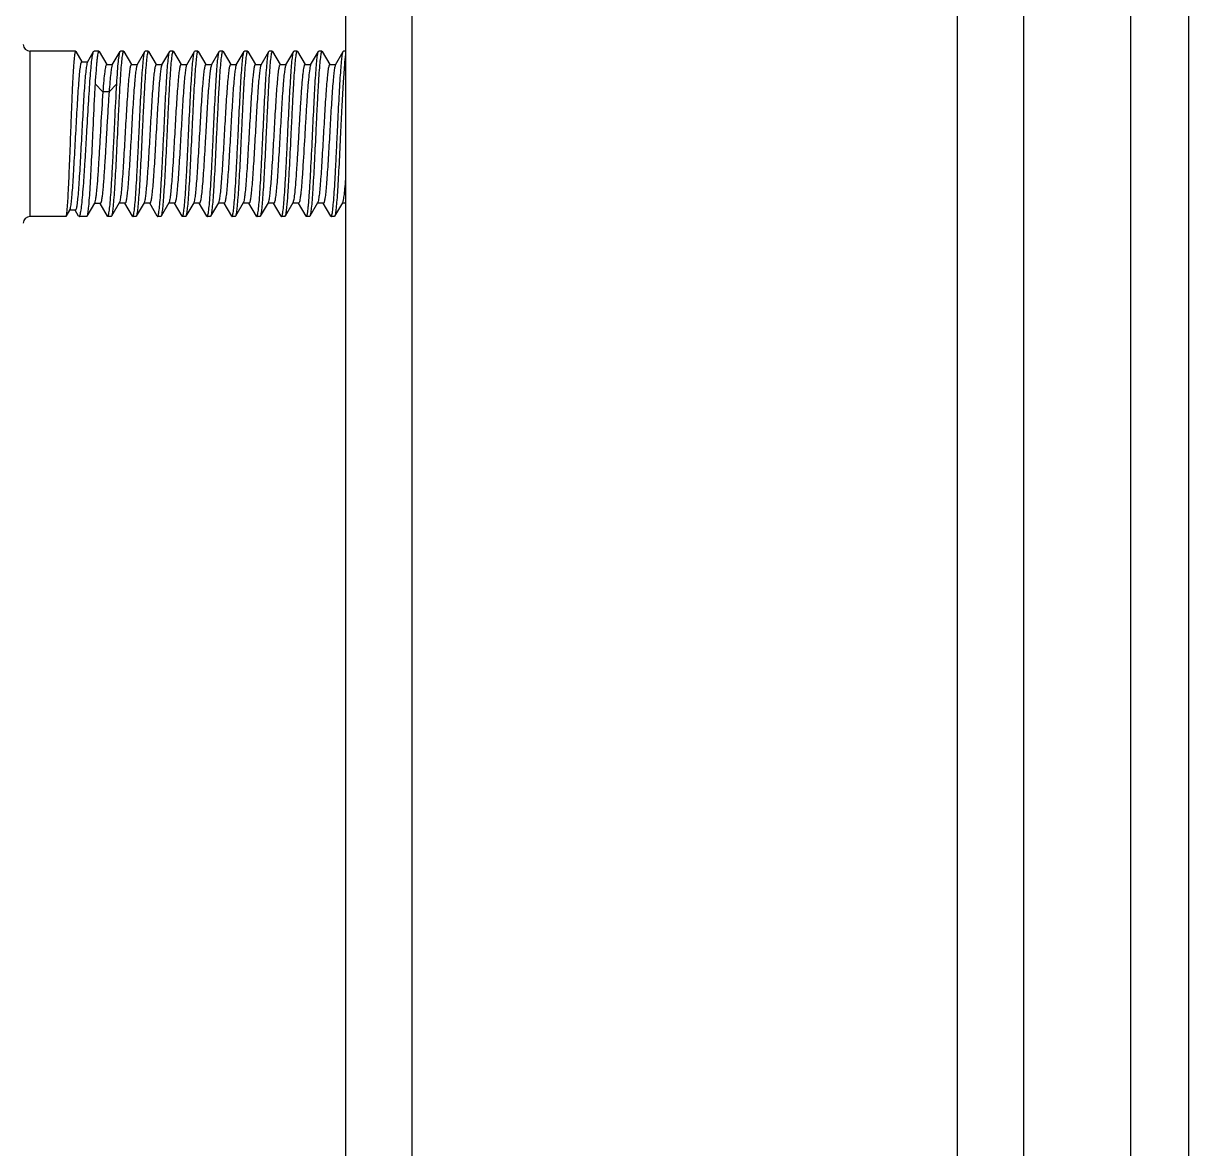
# Model space of a CAD drawing. Extents: x -409572 to -157272, y 600795 to 878326.
# Drawn here: x -396528.4 to -396168.1, y 806580.7 to 806928.6 of the extents above; entities that cross this region are included whole.
import ezdxf

# ---------------------------------------------------------------- set-up
doc = ezdxf.new("R2010")
doc.units = 0
doc.header["$LTSCALE"] = 1000
doc.header["$MEASUREMENT"] = 0
doc.layers.get('0').update_dxf_attribs({"linetype": 'CONTINUOUS'})

msp = doc.modelspace()

# ---------------------------------------------------------------- linework, layer by layer
for p, q in [((-396168.12, 805551.05), (-396168.12, 807218.85)), ((-396186.01, 805728.83), (-396186.01, 807143.29)), ((-396428.78, 807047.76), (-396428.78, 805350.94)), ((-396408.34, 807047.76), (-396408.34, 805350.94)), ((-396239.68, 807047.76), (-396239.68, 805350.94)), ((-396219.23, 807047.76), (-396219.23, 805350.94)), ((-396526.4, 806919.99), (-396526.4, 806868.88)), ((-396512.3, 806919.99), (-396526.4, 806919.99)), ((-396512.22, 806919.92), (-396512.3, 806919.99)), ((-396512.22, 806919.92), (-396510.35, 806916.7)), ((-396508.61, 806916.6), (-396506.71, 806919.87)), ((-396506.71, 806919.87), (-396506.58, 806919.99)), ((-396505.12, 806919.99), (-396506.58, 806919.99)), ((-396505.02, 806919.9), (-396505.12, 806919.99)), ((-396505.02, 806919.9), (-396502.66, 806915.85)), ((-396500.93, 806915.74), (-396498.52, 806919.9)), ((-396497.46, 806919.99), (-396498.42, 806919.99)), ((-396497.36, 806919.9), (-396497.46, 806919.99)), ((-396497.36, 806919.9), (-396495, 806915.85)), ((-396493.26, 806915.74), (-396490.85, 806919.9)), ((-396490.85, 806919.9), (-396490.75, 806919.99)), ((-396489.79, 806919.99), (-396490.75, 806919.99)), ((-396489.69, 806919.9), (-396489.79, 806919.99)), ((-396489.69, 806919.9), (-396487.33, 806915.85)), ((-396485.6, 806915.74), (-396483.19, 806919.9)), ((-396483.19, 806919.9), (-396483.09, 806919.99)), ((-396482.12, 806919.99), (-396483.09, 806919.99)), ((-396482.02, 806919.9), (-396482.12, 806919.99)), ((-396482.02, 806919.9), (-396479.67, 806915.85)), ((-396477.93, 806915.74), (-396475.52, 806919.9)), ((-396475.52, 806919.9), (-396475.42, 806919.99)), ((-396474.46, 806919.99), (-396475.42, 806919.99)), ((-396474.36, 806919.9), (-396474.46, 806919.99)), ((-396474.36, 806919.9), (-396472, 806915.85)), ((-396470.26, 806915.74), (-396467.85, 806919.9)), ((-396466.79, 806919.99), (-396467.75, 806919.99)), ((-396466.69, 806919.9), (-396466.79, 806919.99)), ((-396466.69, 806919.9), (-396464.33, 806915.85)), ((-396462.6, 806915.74), (-396460.19, 806919.9)), ((-396460.19, 806919.9), (-396460.09, 806919.99)), ((-396459.13, 806919.99), (-396460.09, 806919.99)), ((-396459.03, 806919.9), (-396459.13, 806919.99)), ((-396459.03, 806919.9), (-396456.67, 806915.85)), ((-396454.93, 806915.74), (-396452.52, 806919.9)), ((-396452.52, 806919.9), (-396452.42, 806919.99)), ((-396451.46, 806919.99), (-396452.42, 806919.99)), ((-396451.36, 806919.9), (-396451.46, 806919.99)), ((-396451.36, 806919.9), (-396449, 806915.85)), ((-396447.26, 806915.74), (-396444.85, 806919.9)), ((-396444.85, 806919.9), (-396444.75, 806919.99)), ((-396443.79, 806919.99), (-396444.75, 806919.99)), ((-396443.69, 806919.9), (-396443.79, 806919.99)), ((-396443.69, 806919.9), (-396441.33, 806915.85)), ((-396439.6, 806915.74), (-396437.19, 806919.9)), ((-396437.19, 806919.9), (-396437.09, 806919.99)), ((-396436.13, 806919.99), (-396437.09, 806919.99)), ((-396436.03, 806919.9), (-396436.13, 806919.99)), ((-396436.03, 806919.9), (-396433.67, 806915.85)), ((-396431.93, 806915.74), (-396429.52, 806919.9)), ((-396429.52, 806919.9), (-396429.42, 806919.99)), ((-396428.78, 806919.99), (-396429.42, 806919.99)), ((-396510.41, 806916.7), (-396508.55, 806916.7)), ((-396502.72, 806915.85), (-396500.87, 806915.85)), ((-396495.06, 806915.85), (-396493.2, 806915.85)), ((-396493.26, 806915.74), (-396493.31, 806915.65)), ((-396487.39, 806915.85), (-396485.54, 806915.85)), ((-396485.6, 806915.74), (-396485.64, 806915.64)), ((-396479.73, 806915.85), (-396477.87, 806915.85)), ((-396477.93, 806915.74), (-396477.98, 806915.64)), ((-396472.06, 806915.85), (-396470.2, 806915.85)), ((-396464.39, 806915.85), (-396462.54, 806915.85)), ((-396462.6, 806915.74), (-396462.65, 806915.63)), ((-396456.73, 806915.85), (-396454.87, 806915.85)), ((-396454.93, 806915.74), (-396454.99, 806915.62)), ((-396449.06, 806915.85), (-396447.2, 806915.85)), ((-396447.26, 806915.74), (-396447.32, 806915.61)), ((-396441.39, 806915.85), (-396439.54, 806915.85)), ((-396433.73, 806915.85), (-396431.87, 806915.85)), ((-396431.93, 806915.74), (-396431.99, 806915.6)), ((-396503.85, 806907.4), (-396506.25, 806909.9)), ((-396501.93, 806907.4), (-396503.85, 806907.4)), ((-396499.54, 806909.9), (-396501.93, 806907.4)), ((-396476.31, 806895.82), (-396476.38, 806894.43)), ((-396469.67, 806894.43), (-396469.6, 806895.82)), ((-396514.2, 806870.81), (-396515.29, 806868.93)), ((-396514.14, 806870.9), (-396514.2, 806870.81)), ((-396512.34, 806870.81), (-396514.2, 806870.81)), ((-396511.35, 806869.01), (-396512.38, 806870.79)), ((-396506.45, 806872.98), (-396508.79, 806868.95)), ((-396504.65, 806872.87), (-396506.51, 806872.87)), ((-396502.45, 806868.98), (-396504.71, 806872.87)), ((-396498.77, 806873.12), (-396501.19, 806868.96)), ((-396496.97, 806873.02), (-396498.83, 806873.02)), ((-396494.69, 806868.96), (-396497.03, 806873.02)), ((-396491.11, 806873.12), (-396493.52, 806868.96)), ((-396489.31, 806873.02), (-396491.17, 806873.02)), ((-396487.02, 806868.96), (-396489.37, 806873.02)), ((-396483.44, 806873.12), (-396485.86, 806868.96)), ((-396481.64, 806873.02), (-396483.5, 806873.02)), ((-396479.35, 806868.96), (-396481.7, 806873.02)), ((-396475.77, 806873.12), (-396478.19, 806868.96)), ((-396473.98, 806873.02), (-396475.83, 806873.02)), ((-396471.69, 806868.96), (-396474.04, 806873.02)), ((-396468.11, 806873.12), (-396470.52, 806868.96)), ((-396466.31, 806873.02), (-396468.17, 806873.02)), ((-396464.02, 806868.96), (-396466.37, 806873.02)), ((-396460.44, 806873.12), (-396462.86, 806868.96)), ((-396458.64, 806873.02), (-396460.5, 806873.02)), ((-396456.35, 806868.96), (-396458.7, 806873.02)), ((-396452.77, 806873.12), (-396455.19, 806868.96)), ((-396450.98, 806873.02), (-396452.83, 806873.02)), ((-396448.69, 806868.96), (-396451.04, 806873.02)), ((-396445.11, 806873.12), (-396447.53, 806868.96)), ((-396443.31, 806873.02), (-396445.17, 806873.02)), ((-396441.02, 806868.96), (-396443.37, 806873.02)), ((-396437.44, 806873.12), (-396439.86, 806868.96)), ((-396435.64, 806873.02), (-396437.5, 806873.02)), ((-396433.35, 806868.96), (-396435.7, 806873.02)), ((-396429.77, 806873.12), (-396432.19, 806868.96)), ((-396428.78, 806873.02), (-396429.83, 806873.02)), ((-396515.35, 806868.88), (-396526.4, 806868.88)), ((-396515.29, 806868.93), (-396515.35, 806868.88)), ((-396511.35, 806869.01), (-396511.19, 806868.88)), ((-396508.87, 806868.88), (-396511.19, 806868.88)), ((-396508.79, 806868.95), (-396508.87, 806868.88)), ((-396502.45, 806868.98), (-396502.33, 806868.88)), ((-396501.29, 806868.88), (-396502.33, 806868.88)), ((-396501.19, 806868.96), (-396501.29, 806868.88)), ((-396494.69, 806868.96), (-396494.58, 806868.88)), ((-396493.62, 806868.88), (-396494.58, 806868.88)), ((-396493.52, 806868.96), (-396493.62, 806868.88)), ((-396487.02, 806868.96), (-396486.92, 806868.88)), ((-396485.96, 806868.88), (-396486.92, 806868.88)), ((-396485.86, 806868.96), (-396485.96, 806868.88)), ((-396479.35, 806868.96), (-396479.25, 806868.88)), ((-396478.29, 806868.88), (-396479.25, 806868.88)), ((-396478.19, 806868.96), (-396478.29, 806868.88)), ((-396471.69, 806868.96), (-396471.59, 806868.88)), ((-396470.63, 806868.88), (-396471.59, 806868.88)), ((-396470.52, 806868.96), (-396470.63, 806868.88)), ((-396464.02, 806868.96), (-396463.92, 806868.88)), ((-396462.96, 806868.88), (-396463.92, 806868.88)), ((-396462.86, 806868.96), (-396462.96, 806868.88)), ((-396456.35, 806868.96), (-396456.25, 806868.88)), ((-396455.29, 806868.88), (-396456.25, 806868.88)), ((-396455.19, 806868.96), (-396455.29, 806868.88)), ((-396448.69, 806868.96), (-396448.59, 806868.88)), ((-396447.63, 806868.88), (-396448.59, 806868.88)), ((-396447.53, 806868.96), (-396447.63, 806868.88)), ((-396441.02, 806868.96), (-396440.92, 806868.88)), ((-396439.96, 806868.88), (-396440.92, 806868.88)), ((-396439.86, 806868.96), (-396439.96, 806868.88)), ((-396433.35, 806868.96), (-396433.25, 806868.88)), ((-396432.29, 806868.88), (-396433.25, 806868.88)), ((-396432.19, 806868.96), (-396432.29, 806868.88))]:
    msp.add_line(p, q)
for centre, start, end in [((-396526.4, 806922.03), 180, 270), ((-396526.4, 806866.83), 90, 180)]:
    msp.add_arc(centre, 2.04, start, end)
for points, knots in [([(-396512.3, 806919.99), (-396512.35, 806919.99), (-396512.44, 806919.77), (-396512.52, 806919.44), (-396512.62, 806918.8), (-396512.76, 806917.55), (-396512.93, 806915.41), (-396513.12, 806912.27), (-396513.31, 806908.45), (-396513.5, 806904.09), (-396513.68, 806899.35), (-396513.81, 806896.09), (-396513.87, 806894.43)], [0, 0, 0, 0, 0.006203, 0.021073, 0.045141, 0.078305, 0.170688, 0.294821, 0.44599, 0.618417, 0.805472, 1, 1, 1, 1]), ([(-396508.83, 806894.43), (-396508.66, 806897.5), (-396508.4, 806901.98), (-396508.04, 806907.71), (-396507.78, 806911.43), (-396507.52, 806914.57), (-396507.29, 806917.04), (-396507.02, 806918.72), (-396506.86, 806919.61), (-396506.71, 806919.87)], [0, 0, 0, 0, 0.361155, 0.526427, 0.673911, 0.798642, 0.896457, 0.964179, 1, 1, 1, 1]), ([(-396505.12, 806919.99), (-396505.2, 806919.99), (-396505.32, 806919.69), (-396505.43, 806919.23), (-396505.57, 806918.37), (-396505.7, 806917.23), (-396505.84, 806915.78), (-396506.03, 806913.31), (-396506.16, 806911.31), (-396506.25, 806909.9)], [0, 0, 0, 0, 0.021546, 0.072917, 0.155846, 0.269667, 0.412995, 0.584026, 1, 1, 1, 1]), ([(-396499.54, 806909.9), (-396499.46, 806911.2), (-396499.32, 806913.52), (-396499.07, 806916.51), (-396498.87, 806918.44), (-396498.67, 806919.45), (-396498.58, 806919.79), (-396498.52, 806919.9)], [0, 0, 0, 0, 0.387446, 0.690986, 0.897716, 0.962073, 1, 1, 1, 1]), ([(-396497.46, 806919.99), (-396497.52, 806919.99), (-396497.63, 806919.78), (-396497.72, 806919.43), (-396497.84, 806918.8), (-396498.01, 806917.54), (-396498.21, 806915.41), (-396498.44, 806912.27), (-396498.67, 806908.45), (-396498.9, 806904.09), (-396499.14, 806899.35), (-396499.3, 806896.09), (-396499.37, 806894.43)], [0, 0, 0, 0, 0.006697, 0.021779, 0.045964, 0.079194, 0.171609, 0.295674, 0.446694, 0.618911, 0.805729, 1, 1, 1, 1]), ([(-396498.52, 806919.9), (-396498.5, 806919.92), (-396498.48, 806919.96), (-396498.44, 806919.99), (-396498.42, 806919.99)], [0, 0, 0, 0, 0.600476, 1, 1, 1, 1]), ([(-396492.67, 806894.43), (-396492.52, 806897.53), (-396492.31, 806902.04), (-396492, 806907.81), (-396491.78, 806911.54), (-396491.56, 806914.68), (-396491.36, 806917.14), (-396491.12, 806918.78), (-396491, 806919.65), (-396490.85, 806919.9)], [0, 0, 0, 0, 0.363963, 0.530225, 0.678242, 0.802937, 0.90006, 0.966368, 1, 1, 1, 1]), ([(-396489.79, 806919.99), (-396489.85, 806919.99), (-396489.96, 806919.78), (-396490.05, 806919.43), (-396490.17, 806918.8), (-396490.34, 806917.54), (-396490.54, 806915.41), (-396490.77, 806912.27), (-396491, 806908.45), (-396491.24, 806904.09), (-396491.47, 806899.35), (-396491.63, 806896.09), (-396491.71, 806894.43)], [0, 0, 0, 0, 0.006689, 0.021764, 0.045941, 0.079165, 0.171569, 0.295632, 0.446659, 0.618889, 0.805716, 1, 1, 1, 1]), ([(-396485, 806894.43), (-396484.85, 806897.53), (-396484.64, 806902.04), (-396484.33, 806907.81), (-396484.11, 806911.54), (-396483.89, 806914.68), (-396483.69, 806917.14), (-396483.45, 806918.78), (-396483.33, 806919.65), (-396483.19, 806919.9)], [0, 0, 0, 0, 0.363959, 0.530225, 0.678245, 0.80294, 0.900061, 0.966367, 1, 1, 1, 1]), ([(-396482.12, 806919.99), (-396482.18, 806919.99), (-396482.29, 806919.78), (-396482.38, 806919.43), (-396482.51, 806918.81), (-396482.67, 806917.54), (-396482.88, 806915.41), (-396483.11, 806912.27), (-396483.34, 806908.45), (-396483.57, 806904.09), (-396483.81, 806899.35), (-396483.96, 806896.09), (-396484.04, 806894.43)], [0, 0, 0, 0, 0.00668, 0.021743, 0.045911, 0.079128, 0.171521, 0.29558, 0.446613, 0.618858, 0.805701, 1, 1, 1, 1]), ([(-396477.34, 806894.43), (-396477.19, 806897.53), (-396476.97, 806902.04), (-396476.67, 806907.81), (-396476.45, 806911.54), (-396476.22, 806914.68), (-396476.02, 806917.14), (-396475.79, 806918.78), (-396475.66, 806919.65), (-396475.52, 806919.9)], [0, 0, 0, 0, 0.363957, 0.530226, 0.678247, 0.80294, 0.900059, 0.966367, 1, 1, 1, 1]), ([(-396474.46, 806919.99), (-396474.51, 806919.99), (-396474.62, 806919.8), (-396474.71, 806919.47), (-396474.83, 806918.89), (-396474.99, 806917.71), (-396475.18, 806915.71), (-396475.41, 806912.77), (-396475.63, 806909.17), (-396475.86, 806905.04), (-396476.08, 806900.53), (-396476.23, 806897.42), (-396476.31, 806895.82)], [0, 0, 0, 0, 0.006689, 0.021571, 0.045424, 0.078208, 0.169526, 0.292465, 0.442701, 0.6149, 0.802905, 1, 1, 1, 1]), ([(-396469.6, 806895.82), (-396469.46, 806898.78), (-396469.26, 806903.07), (-396468.96, 806908.54), (-396468.75, 806912.06), (-396468.53, 806915), (-396468.34, 806917.31), (-396468.11, 806918.85), (-396467.99, 806919.67), (-396467.85, 806919.9)], [0, 0, 0, 0, 0.367266, 0.533405, 0.680662, 0.804347, 0.900563, 0.966339, 1, 1, 1, 1]), ([(-396466.79, 806919.99), (-396466.85, 806919.99), (-396466.96, 806919.78), (-396467.05, 806919.43), (-396467.17, 806918.8), (-396467.34, 806917.54), (-396467.54, 806915.41), (-396467.77, 806912.27), (-396468.01, 806908.45), (-396468.24, 806904.09), (-396468.47, 806899.35), (-396468.63, 806896.09), (-396468.71, 806894.43)], [0, 0, 0, 0, 0.006689, 0.021763, 0.04594, 0.079164, 0.171568, 0.295631, 0.446657, 0.618886, 0.805714, 1, 1, 1, 1]), ([(-396467.85, 806919.9), (-396467.84, 806919.92), (-396467.81, 806919.96), (-396467.77, 806919.99), (-396467.75, 806919.99)], [0, 0, 0, 0, 0.600612, 1, 1, 1, 1]), ([(-396462, 806894.43), (-396461.85, 806897.53), (-396461.64, 806902.04), (-396461.33, 806907.81), (-396461.11, 806911.54), (-396460.89, 806914.68), (-396460.69, 806917.14), (-396460.45, 806918.78), (-396460.33, 806919.65), (-396460.19, 806919.9)], [0, 0, 0, 0, 0.363961, 0.530225, 0.678245, 0.802939, 0.90006, 0.966367, 1, 1, 1, 1]), ([(-396459.13, 806919.99), (-396459.18, 806919.99), (-396459.3, 806919.78), (-396459.38, 806919.43), (-396459.51, 806918.81), (-396459.67, 806917.55), (-396459.88, 806915.41), (-396460.11, 806912.27), (-396460.34, 806908.45), (-396460.57, 806904.09), (-396460.81, 806899.35), (-396460.96, 806896.09), (-396461.04, 806894.43)], [0, 0, 0, 0, 0.006676, 0.021733, 0.045899, 0.079113, 0.171508, 0.295569, 0.446596, 0.61884, 0.805693, 1, 1, 1, 1]), ([(-396454.34, 806894.43), (-396454.19, 806897.53), (-396453.97, 806902.04), (-396453.67, 806907.81), (-396453.45, 806911.54), (-396453.22, 806914.68), (-396453.02, 806917.14), (-396452.79, 806918.78), (-396452.66, 806919.65), (-396452.52, 806919.9)], [0, 0, 0, 0, 0.363962, 0.530226, 0.678239, 0.802933, 0.900057, 0.966368, 1, 1, 1, 1]), ([(-396451.46, 806919.99), (-396451.52, 806919.99), (-396451.63, 806919.78), (-396451.72, 806919.43), (-396451.84, 806918.8), (-396452.01, 806917.54), (-396452.21, 806915.41), (-396452.44, 806912.27), (-396452.67, 806908.45), (-396452.91, 806904.09), (-396453.14, 806899.35), (-396453.3, 806896.09), (-396453.38, 806894.43)], [0, 0, 0, 0, 0.006697, 0.021779, 0.045964, 0.079195, 0.171609, 0.295674, 0.446694, 0.618911, 0.805729, 1, 1, 1, 1]), ([(-396446.67, 806894.43), (-396446.52, 806897.53), (-396446.31, 806902.04), (-396446, 806907.81), (-396445.78, 806911.54), (-396445.56, 806914.68), (-396445.36, 806917.14), (-396445.12, 806918.78), (-396445, 806919.65), (-396444.85, 806919.9)], [0, 0, 0, 0, 0.363963, 0.530225, 0.678242, 0.802937, 0.90006, 0.966368, 1, 1, 1, 1]), ([(-396443.79, 806919.99), (-396443.85, 806919.99), (-396443.96, 806919.78), (-396444.05, 806919.43), (-396444.17, 806918.81), (-396444.34, 806917.54), (-396444.55, 806915.41), (-396444.77, 806912.27), (-396445.01, 806908.45), (-396445.24, 806904.09), (-396445.47, 806899.35), (-396445.63, 806896.09), (-396445.71, 806894.43)], [0, 0, 0, 0, 0.006686, 0.021758, 0.045933, 0.079154, 0.171555, 0.295617, 0.446646, 0.618881, 0.805711, 1, 1, 1, 1]), ([(-396439, 806894.43), (-396438.86, 806897.53), (-396438.64, 806902.04), (-396438.33, 806907.81), (-396438.12, 806911.54), (-396437.89, 806914.68), (-396437.69, 806917.14), (-396437.46, 806918.78), (-396437.33, 806919.65), (-396437.19, 806919.9)], [0, 0, 0, 0, 0.363958, 0.530225, 0.678245, 0.80294, 0.90006, 0.966367, 1, 1, 1, 1]), ([(-396436.13, 806919.99), (-396436.18, 806919.99), (-396436.3, 806919.78), (-396436.38, 806919.43), (-396436.51, 806918.81), (-396436.67, 806917.55), (-396436.88, 806915.41), (-396437.11, 806912.27), (-396437.34, 806908.45), (-396437.57, 806904.09), (-396437.81, 806899.35), (-396437.96, 806896.09), (-396438.04, 806894.43)], [0, 0, 0, 0, 0.006677, 0.021736, 0.045902, 0.079117, 0.171507, 0.295565, 0.446598, 0.618848, 0.805696, 1, 1, 1, 1]), ([(-396431.34, 806894.43), (-396431.19, 806897.53), (-396430.97, 806902.04), (-396430.67, 806907.81), (-396430.45, 806911.54), (-396430.22, 806914.68), (-396430.03, 806917.14), (-396429.79, 806918.78), (-396429.66, 806919.65), (-396429.52, 806919.9)], [0, 0, 0, 0, 0.363957, 0.530228, 0.678248, 0.80294, 0.900058, 0.966367, 1, 1, 1, 1]), ([(-396428.78, 806919.11), (-396428.99, 806917.97), (-396429.25, 806914.92), (-396429.63, 806909.43), (-396430, 806902.35), (-396430.25, 806897.17), (-396430.38, 806894.43)], [0, 0, 0, 0, 0.140058, 0.370691, 0.667791, 1, 1, 1, 1]), ([(-396510.41, 806916.7), (-396510.46, 806916.7), (-396510.58, 806916.53), (-396510.67, 806916.22), (-396510.79, 806915.68), (-396510.96, 806914.58), (-396511.16, 806912.73), (-396511.38, 806910.01), (-396511.61, 806906.7), (-396511.84, 806902.91), (-396512.07, 806898.8), (-396512.38, 806893.11), (-396512.68, 806887.5), (-396512.99, 806882.16), (-396513.21, 806878.7), (-396513.44, 806875.78), (-396513.64, 806873.5), (-396513.87, 806871.96), (-396514.01, 806871.14), (-396514.14, 806870.9)], [0, 0, 0, 0, 0.003488, 0.010904, 0.022688, 0.038824, 0.083607, 0.143647, 0.216697, 0.300025, 0.390537, 0.484902, 0.671459, 0.756962, 0.833182, 0.897479, 0.947675, 0.982144, 1, 1, 1, 1]), ([(-396508.61, 806916.6), (-396508.75, 806916.35), (-396508.89, 806915.49), (-396509.13, 806913.88), (-396509.35, 806911.5), (-396509.58, 806908.48), (-396509.81, 806904.92), (-396510.12, 806899.51), (-396510.42, 806893.86), (-396510.73, 806888.18), (-396510.95, 806884.13), (-396511.18, 806880.43), (-396511.4, 806877.22), (-396511.62, 806874.59), (-396511.83, 806872.67), (-396512.03, 806871.48), (-396512.18, 806870.97), (-396512.29, 806870.81), (-396512.34, 806870.81)], [0, 0, 0, 0, 0.018844, 0.055045, 0.107437, 0.174076, 0.252464, 0.339678, 0.527511, 0.621285, 0.710453, 0.791854, 0.862644, 0.920393, 0.963178, 0.989688, 0.996707, 1, 1, 1, 1]), ([(-396502.72, 806915.85), (-396502.79, 806915.85), (-396502.92, 806915.61), (-396503.03, 806915.21), (-396503.17, 806914.49), (-396503.37, 806913.06), (-396503.6, 806910.65), (-396503.76, 806908.58), (-396503.85, 806907.4)], [0, 0, 0, 0, 0.023235, 0.075178, 0.15823, 0.271917, 0.585415, 1, 1, 1, 1]), ([(-396500.93, 806915.74), (-396501.08, 806915.48), (-396501.23, 806914.58), (-396501.48, 806912.88), (-396501.7, 806910.37), (-396501.85, 806908.47), (-396501.93, 806907.4)], [0, 0, 0, 0, 0.108395, 0.316903, 0.618184, 1, 1, 1, 1]), ([(-396495.06, 806915.85), (-396495.11, 806915.85), (-396495.22, 806915.7), (-396495.37, 806915.2), (-396495.58, 806914.07), (-396495.78, 806912.24), (-396496.01, 806909.75), (-396496.23, 806906.72), (-396496.46, 806903.24), (-396496.69, 806899.45), (-396496.99, 806894.15), (-396497.29, 806888.9), (-396497.6, 806883.89), (-396497.82, 806880.61), (-396498.05, 806877.83), (-396498.26, 806875.64), (-396498.49, 806874.15), (-396498.64, 806873.35), (-396498.77, 806873.12)], [0, 0, 0, 0, 0.003515, 0.010772, 0.037949, 0.081609, 0.140308, 0.211978, 0.294061, 0.383612, 0.477415, 0.664253, 0.750571, 0.827952, 0.893624, 0.945254, 0.981055, 1, 1, 1, 1]), ([(-396493.31, 806915.65), (-396493.43, 806915.35), (-396493.58, 806914.49), (-396493.81, 806912.88), (-396494.02, 806910.61), (-396494.34, 806906.55), (-396494.71, 806900.6), (-396495.07, 806894.29), (-396495.37, 806889.07), (-396495.59, 806885.34), (-396495.81, 806881.93), (-396496.04, 806878.96), (-396496.26, 806876.53), (-396496.46, 806874.75), (-396496.67, 806873.64), (-396496.81, 806873.16), (-396496.93, 806873.02), (-396496.97, 806873.02)], [0, 0, 0, 0, 0.022098, 0.060554, 0.114206, 0.18123, 0.34569, 0.53115, 0.623722, 0.711849, 0.792446, 0.862698, 0.92016, 0.962863, 0.989437, 0.99654, 1, 1, 1, 1]), ([(-396487.39, 806915.85), (-396487.44, 806915.85), (-396487.55, 806915.7), (-396487.71, 806915.2), (-396487.91, 806914.07), (-396488.12, 806912.24), (-396488.34, 806909.75), (-396488.57, 806906.72), (-396488.79, 806903.24), (-396489.02, 806899.45), (-396489.33, 806894.15), (-396489.62, 806888.9), (-396489.93, 806883.89), (-396490.16, 806880.61), (-396490.39, 806877.83), (-396490.59, 806875.64), (-396490.83, 806874.15), (-396490.97, 806873.35), (-396491.11, 806873.12)], [0, 0, 0, 0, 0.003515, 0.010772, 0.037949, 0.081609, 0.140308, 0.211978, 0.294061, 0.383612, 0.477415, 0.664253, 0.750571, 0.827952, 0.893624, 0.945254, 0.981055, 1, 1, 1, 1]), ([(-396485.64, 806915.64), (-396485.77, 806915.35), (-396485.92, 806914.48), (-396486.14, 806912.87), (-396486.35, 806910.6), (-396486.67, 806906.53), (-396487.04, 806900.58), (-396487.4, 806894.27), (-396487.7, 806889.05), (-396487.92, 806885.33), (-396488.15, 806881.92), (-396488.37, 806878.96), (-396488.59, 806876.53), (-396488.8, 806874.74), (-396489, 806873.64), (-396489.15, 806873.16), (-396489.26, 806873.02), (-396489.31, 806873.02)], [0, 0, 0, 0, 0.022237, 0.060809, 0.11455, 0.181633, 0.346125, 0.531524, 0.624042, 0.712107, 0.792639, 0.862829, 0.920237, 0.962898, 0.989446, 0.996542, 1, 1, 1, 1]), ([(-396479.73, 806915.85), (-396479.78, 806915.85), (-396479.89, 806915.7), (-396480.04, 806915.2), (-396480.24, 806914.07), (-396480.45, 806912.24), (-396480.68, 806909.75), (-396480.9, 806906.72), (-396481.13, 806903.24), (-396481.36, 806899.45), (-396481.66, 806894.15), (-396481.95, 806888.9), (-396482.27, 806883.89), (-396482.49, 806880.61), (-396482.72, 806877.83), (-396482.93, 806875.64), (-396483.16, 806874.15), (-396483.3, 806873.35), (-396483.44, 806873.12)], [0, 0, 0, 0, 0.003515, 0.010772, 0.037949, 0.081609, 0.140308, 0.211978, 0.294061, 0.383612, 0.477416, 0.664253, 0.750571, 0.827952, 0.893624, 0.945254, 0.981055, 1, 1, 1, 1]), ([(-396477.98, 806915.64), (-396478.1, 806915.34), (-396478.26, 806914.47), (-396478.48, 806912.85), (-396478.69, 806910.58), (-396479.01, 806906.51), (-396479.38, 806900.56), (-396479.73, 806894.25), (-396480.03, 806889.03), (-396480.26, 806885.31), (-396480.48, 806881.91), (-396480.7, 806878.95), (-396480.93, 806876.52), (-396481.13, 806874.74), (-396481.33, 806873.64), (-396481.48, 806873.16), (-396481.59, 806873.02), (-396481.64, 806873.02)], [0, 0, 0, 0, 0.022376, 0.061065, 0.114893, 0.182035, 0.346559, 0.531898, 0.624361, 0.712364, 0.792832, 0.86296, 0.920314, 0.962934, 0.989455, 0.996544, 1, 1, 1, 1]), ([(-396472.06, 806915.85), (-396472.11, 806915.85), (-396472.22, 806915.7), (-396472.37, 806915.21), (-396472.57, 806914.09), (-396472.78, 806912.27), (-396473.01, 806909.8), (-396473.23, 806906.78), (-396473.54, 806901.98), (-396473.76, 806898.21), (-396473.91, 806895.6)], [0, 0, 0, 0, 0.007368, 0.022553, 0.07941, 0.170757, 0.293599, 0.443643, 0.615565, 1, 1, 1, 1]), ([(-396470.26, 806915.74), (-396470.39, 806915.53), (-396470.52, 806914.82), (-396470.74, 806913.5), (-396470.93, 806911.55), (-396471.15, 806909.09), (-396471.36, 806906.15), (-396471.65, 806901.61), (-396471.85, 806898.05), (-396471.99, 806895.6)], [0, 0, 0, 0, 0.036414, 0.10397, 0.201071, 0.324823, 0.471425, 0.636308, 1, 1, 1, 1]), ([(-396464.39, 806915.85), (-396464.44, 806915.85), (-396464.55, 806915.7), (-396464.71, 806915.2), (-396464.91, 806914.07), (-396465.12, 806912.24), (-396465.34, 806909.75), (-396465.57, 806906.72), (-396465.8, 806903.24), (-396466.02, 806899.45), (-396466.33, 806894.15), (-396466.62, 806888.9), (-396466.93, 806883.89), (-396467.16, 806880.61), (-396467.39, 806877.83), (-396467.6, 806875.64), (-396467.83, 806874.15), (-396467.97, 806873.35), (-396468.11, 806873.12)], [0, 0, 0, 0, 0.003516, 0.010772, 0.037949, 0.081609, 0.140308, 0.211978, 0.294061, 0.383612, 0.477416, 0.664254, 0.750571, 0.827952, 0.893624, 0.945254, 0.981055, 1, 1, 1, 1]), ([(-396462.65, 806915.63), (-396462.77, 806915.32), (-396462.93, 806914.45), (-396463.15, 806912.82), (-396463.36, 806910.54), (-396463.68, 806906.47), (-396464.05, 806900.52), (-396464.4, 806894.22), (-396464.7, 806889), (-396464.93, 806885.29), (-396465.15, 806881.89), (-396465.37, 806878.94), (-396465.59, 806876.51), (-396465.8, 806874.74), (-396466, 806873.64), (-396466.15, 806873.16), (-396466.26, 806873.02), (-396466.31, 806873.02)], [0, 0, 0, 0, 0.022654, 0.061574, 0.115578, 0.182837, 0.347426, 0.532643, 0.624999, 0.712877, 0.793216, 0.863221, 0.920468, 0.963004, 0.989473, 0.996549, 1, 1, 1, 1]), ([(-396456.73, 806915.85), (-396456.78, 806915.85), (-396456.89, 806915.7), (-396457.04, 806915.2), (-396457.24, 806914.07), (-396457.45, 806912.24), (-396457.68, 806909.75), (-396457.9, 806906.72), (-396458.13, 806903.24), (-396458.36, 806899.45), (-396458.66, 806894.15), (-396458.96, 806888.9), (-396459.27, 806883.89), (-396459.49, 806880.61), (-396459.72, 806877.83), (-396459.93, 806875.64), (-396460.16, 806874.15), (-396460.3, 806873.35), (-396460.44, 806873.12)], [0, 0, 0, 0, 0.003516, 0.010771, 0.037949, 0.081609, 0.140308, 0.211978, 0.294061, 0.383613, 0.477416, 0.664254, 0.750571, 0.827952, 0.893624, 0.945254, 0.981055, 1, 1, 1, 1]), ([(-396454.99, 806915.62), (-396455.11, 806915.32), (-396455.26, 806914.44), (-396455.48, 806912.8), (-396455.7, 806910.52), (-396456.01, 806906.45), (-396456.38, 806900.5), (-396456.74, 806894.2), (-396457.04, 806888.99), (-396457.26, 806885.28), (-396457.49, 806881.88), (-396457.71, 806878.93), (-396457.93, 806876.51), (-396458.13, 806874.74), (-396458.33, 806873.64), (-396458.48, 806873.16), (-396458.59, 806873.02), (-396458.64, 806873.02)], [0, 0, 0, 0, 0.022792, 0.061828, 0.11592, 0.183237, 0.347858, 0.533014, 0.625317, 0.713133, 0.793408, 0.863351, 0.920544, 0.963039, 0.989482, 0.996551, 1, 1, 1, 1]), ([(-396449.06, 806915.85), (-396449.11, 806915.85), (-396449.22, 806915.7), (-396449.37, 806915.2), (-396449.58, 806914.07), (-396449.79, 806912.24), (-396450.01, 806909.75), (-396450.24, 806906.72), (-396450.46, 806903.24), (-396450.69, 806899.45), (-396450.99, 806894.15), (-396451.29, 806888.9), (-396451.6, 806883.89), (-396451.83, 806880.61), (-396452.05, 806877.83), (-396452.26, 806875.64), (-396452.49, 806874.15), (-396452.64, 806873.35), (-396452.77, 806873.12)], [0, 0, 0, 0, 0.003516, 0.010771, 0.037949, 0.081609, 0.140308, 0.211978, 0.294061, 0.383613, 0.477416, 0.664254, 0.750571, 0.827952, 0.893624, 0.945254, 0.981055, 1, 1, 1, 1]), ([(-396447.32, 806915.61), (-396447.44, 806915.31), (-396447.6, 806914.43), (-396447.82, 806912.79), (-396448.03, 806910.5), (-396448.35, 806906.43), (-396448.72, 806900.48), (-396449.07, 806894.18), (-396449.37, 806888.97), (-396449.6, 806885.26), (-396449.82, 806881.87), (-396450.04, 806878.92), (-396450.26, 806876.51), (-396450.47, 806874.73), (-396450.67, 806873.64), (-396450.82, 806873.16), (-396450.93, 806873.02), (-396450.98, 806873.02)], [0, 0, 0, 0, 0.022931, 0.062083, 0.116262, 0.183637, 0.34829, 0.533386, 0.625634, 0.713389, 0.793599, 0.863481, 0.920621, 0.963074, 0.989491, 0.996553, 1, 1, 1, 1]), ([(-396441.39, 806915.85), (-396441.48, 806915.85), (-396441.62, 806915.52), (-396441.74, 806915.01), (-396441.9, 806914.07), (-396442.05, 806912.83), (-396442.21, 806911.25), (-396442.44, 806908.6), (-396442.7, 806904.73), (-396443.01, 806899.62), (-396443.33, 806894.15), (-396443.64, 806888.7), (-396443.86, 806885.12), (-396443.97, 806883.4)], [0, 0, 0, 0, 0.007549, 0.025288, 0.053782, 0.092698, 0.14142, 0.199125, 0.337396, 0.498012, 0.669894, 0.841157, 1, 1, 1, 1]), ([(-396439.6, 806915.74), (-396439.67, 806915.61), (-396439.78, 806915.21), (-396440.02, 806913.99), (-396440.26, 806911.72), (-396440.55, 806908.22), (-396440.84, 806903.84), (-396441.14, 806898.88), (-396441.53, 806892), (-396441.83, 806886.8), (-396442.05, 806883.4)], [0, 0, 0, 0, 0.014139, 0.038106, 0.114569, 0.22512, 0.362916, 0.519336, 0.684562, 1, 1, 1, 1]), ([(-396433.73, 806915.85), (-396433.78, 806915.85), (-396433.89, 806915.7), (-396434.04, 806915.2), (-396434.24, 806914.07), (-396434.45, 806912.24), (-396434.68, 806909.75), (-396434.9, 806906.72), (-396435.13, 806903.24), (-396435.36, 806899.45), (-396435.66, 806894.15), (-396435.96, 806888.9), (-396436.27, 806883.89), (-396436.49, 806880.61), (-396436.72, 806877.83), (-396436.93, 806875.64), (-396437.16, 806874.15), (-396437.3, 806873.35), (-396437.44, 806873.12)], [0, 0, 0, 0, 0.003516, 0.010771, 0.037949, 0.081609, 0.140308, 0.211978, 0.294061, 0.383613, 0.477416, 0.664254, 0.750571, 0.827952, 0.893624, 0.945254, 0.981055, 1, 1, 1, 1]), ([(-396431.99, 806915.6), (-396432.11, 806915.29), (-396432.27, 806914.41), (-396432.49, 806912.75), (-396432.7, 806910.46), (-396433.02, 806906.38), (-396433.39, 806900.44), (-396433.74, 806894.14), (-396434.04, 806888.94), (-396434.26, 806885.24), (-396434.49, 806881.85), (-396434.71, 806878.91), (-396434.93, 806876.5), (-396435.13, 806874.73), (-396435.33, 806873.64), (-396435.48, 806873.16), (-396435.59, 806873.02), (-396435.64, 806873.02)], [0, 0, 0, 0, 0.023208, 0.06259, 0.116944, 0.184435, 0.349152, 0.534126, 0.626268, 0.713899, 0.79398, 0.86374, 0.920773, 0.963144, 0.989509, 0.996558, 1, 1, 1, 1]), ([(-396506.25, 806909.9), (-396506.32, 806908.74), (-396506.61, 806903.58), (-396506.85, 806898.42), (-396507.03, 806894.43)], [0, 0, 0, 0, 0.22604, 1, 1, 1, 1]), ([(-396503.85, 806907.4), (-396504.1, 806903.91), (-396504.41, 806898.52), (-396504.82, 806891.31), (-396505.13, 806885.96), (-396505.44, 806881.21), (-396505.71, 806877.77), (-396505.94, 806875.57), (-396506.09, 806874.38), (-396506.25, 806873.56), (-396506.36, 806873.12), (-396506.45, 806872.98)], [0, 0, 0, 0, 0.303539, 0.468638, 0.62733, 0.768529, 0.882427, 0.926602, 0.961222, 0.985757, 1, 1, 1, 1]), ([(-396501.93, 806907.4), (-396502.06, 806905.67), (-396502.29, 806902), (-396502.62, 806896.36), (-396502.94, 806890.56), (-396503.27, 806885.05), (-396503.55, 806880.85), (-396503.79, 806877.94), (-396503.95, 806876.21), (-396504.11, 806874.84), (-396504.28, 806873.79), (-396504.41, 806873.24), (-396504.56, 806872.87), (-396504.65, 806872.87)], [0, 0, 0, 0, 0.15003, 0.317321, 0.489066, 0.652114, 0.794019, 0.853588, 0.904016, 0.944371, 0.97394, 0.992316, 1, 1, 1, 1]), ([(-396500.34, 806894.43), (-396500.27, 806895.81), (-396500.02, 806900.97), (-396499.77, 806906.13), (-396499.54, 806909.9)], [0, 0, 0, 0, 0.2673, 1, 1, 1, 1]), ([(-396473.91, 806895.6), (-396474.06, 806892.91), (-396474.28, 806888.99), (-396474.6, 806883.95), (-396474.82, 806880.65), (-396475.05, 806877.86), (-396475.26, 806875.65), (-396475.49, 806874.15), (-396475.64, 806873.36), (-396475.77, 806873.12)], [0, 0, 0, 0, 0.357179, 0.522363, 0.670515, 0.796289, 0.895183, 0.963748, 1, 1, 1, 1]), ([(-396471.99, 806895.6), (-396472.08, 806894.15), (-396472.24, 806891.3), (-396472.48, 806887.15), (-396472.72, 806883.3), (-396472.96, 806879.91), (-396473.2, 806877.11), (-396473.41, 806875.2), (-396473.58, 806874.07), (-396473.71, 806873.51), (-396473.8, 806873.19), (-396473.92, 806873.02), (-396473.98, 806873.02)], [0, 0, 0, 0, 0.191103, 0.376469, 0.548513, 0.700189, 0.825314, 0.918839, 0.952565, 0.977198, 0.992701, 1, 1, 1, 1]), ([(-396513.87, 806894.43), (-396513.99, 806891.29), (-396514.16, 806886.72), (-396514.41, 806880.89), (-396514.58, 806877.13), (-396514.76, 806873.99), (-396514.9, 806871.56), (-396515.1, 806869.98), (-396515.16, 806869.15), (-396515.29, 806868.93)], [0, 0, 0, 0, 0.36864, 0.53657, 0.68548, 0.810114, 0.906077, 0.97003, 1, 1, 1, 1]), ([(-396511.19, 806868.88), (-396511.12, 806868.88), (-396510.98, 806869.07), (-396510.78, 806869.7), (-396510.52, 806871.13), (-396510.25, 806873.45), (-396509.97, 806876.59), (-396509.69, 806880.42), (-396509.4, 806884.78), (-396509.12, 806889.51), (-396508.93, 806892.77), (-396508.83, 806894.43)], [0, 0, 0, 0, 0.007547, 0.022985, 0.080637, 0.173055, 0.296975, 0.447746, 0.61965, 0.806111, 1, 1, 1, 1]), ([(-396507.03, 806894.43), (-396507.18, 806891.32), (-396507.39, 806886.8), (-396507.69, 806881.01), (-396507.9, 806877.27), (-396508.12, 806874.13), (-396508.3, 806871.68), (-396508.53, 806870.06), (-396508.65, 806869.19), (-396508.79, 806868.95)], [0, 0, 0, 0, 0.365079, 0.53175, 0.679987, 0.804667, 0.901508, 0.967249, 1, 1, 1, 1]), ([(-396502.33, 806868.88), (-396502.28, 806868.88), (-396502.15, 806869.08), (-396502.06, 806869.43), (-396501.93, 806870.06), (-396501.76, 806871.32), (-396501.54, 806873.45), (-396501.3, 806876.59), (-396501.06, 806880.41), (-396500.82, 806884.78), (-396500.58, 806889.51), (-396500.42, 806892.77), (-396500.34, 806894.43)], [0, 0, 0, 0, 0.006868, 0.022, 0.046199, 0.079427, 0.17181, 0.295831, 0.44681, 0.618994, 0.805771, 1, 1, 1, 1]), ([(-396499.37, 806894.43), (-396499.52, 806891.33), (-396499.74, 806886.82), (-396500.04, 806881.05), (-396500.26, 806877.32), (-396500.49, 806874.18), (-396500.69, 806871.72), (-396500.92, 806870.08), (-396501.05, 806869.21), (-396501.19, 806868.96)], [0, 0, 0, 0, 0.364025, 0.530311, 0.678341, 0.803035, 0.90014, 0.966414, 1, 1, 1, 1]), ([(-396494.58, 806868.88), (-396494.53, 806868.88), (-396494.41, 806869.08), (-396494.33, 806869.43), (-396494.2, 806870.06), (-396494.04, 806871.32), (-396493.83, 806873.46), (-396493.6, 806876.59), (-396493.37, 806880.42), (-396493.14, 806884.78), (-396492.9, 806889.51), (-396492.75, 806892.77), (-396492.67, 806894.43)], [0, 0, 0, 0, 0.006693, 0.021771, 0.045952, 0.079179, 0.171588, 0.295652, 0.446676, 0.6189, 0.805722, 1, 1, 1, 1]), ([(-396491.71, 806894.43), (-396491.86, 806891.33), (-396492.07, 806886.82), (-396492.38, 806881.05), (-396492.6, 806877.32), (-396492.82, 806874.18), (-396493.02, 806871.72), (-396493.26, 806870.08), (-396493.38, 806869.21), (-396493.52, 806868.96)], [0, 0, 0, 0, 0.364027, 0.530312, 0.678339, 0.803032, 0.900139, 0.966415, 1, 1, 1, 1]), ([(-396486.92, 806868.88), (-396486.86, 806868.88), (-396486.75, 806869.08), (-396486.66, 806869.43), (-396486.54, 806870.06), (-396486.37, 806871.32), (-396486.17, 806873.46), (-396485.94, 806876.59), (-396485.7, 806880.42), (-396485.47, 806884.78), (-396485.24, 806889.51), (-396485.08, 806892.77), (-396485, 806894.43)], [0, 0, 0, 0, 0.006696, 0.021778, 0.045963, 0.079194, 0.171608, 0.295673, 0.446692, 0.618909, 0.805729, 1, 1, 1, 1]), ([(-396484.04, 806894.43), (-396484.19, 806891.33), (-396484.4, 806886.82), (-396484.71, 806881.05), (-396484.93, 806877.32), (-396485.15, 806874.18), (-396485.35, 806871.72), (-396485.59, 806870.08), (-396485.71, 806869.21), (-396485.86, 806868.96)], [0, 0, 0, 0, 0.364034, 0.530325, 0.678352, 0.803041, 0.900142, 0.966414, 1, 1, 1, 1]), ([(-396479.25, 806868.88), (-396479.19, 806868.88), (-396479.08, 806869.08), (-396478.99, 806869.43), (-396478.87, 806870.06), (-396478.7, 806871.32), (-396478.5, 806873.46), (-396478.27, 806876.59), (-396478.04, 806880.42), (-396477.8, 806884.78), (-396477.57, 806889.51), (-396477.41, 806892.77), (-396477.34, 806894.43)], [0, 0, 0, 0, 0.006683, 0.021751, 0.045922, 0.07914, 0.171535, 0.295594, 0.446618, 0.618857, 0.805703, 1, 1, 1, 1]), ([(-396476.38, 806894.43), (-396476.52, 806891.33), (-396476.74, 806886.82), (-396477.04, 806881.05), (-396477.26, 806877.32), (-396477.49, 806874.18), (-396477.69, 806871.72), (-396477.92, 806870.08), (-396478.05, 806869.21), (-396478.19, 806868.96)], [0, 0, 0, 0, 0.364016, 0.530299, 0.678328, 0.803022, 0.900132, 0.966412, 1, 1, 1, 1]), ([(-396471.59, 806868.88), (-396471.53, 806868.88), (-396471.42, 806869.08), (-396471.33, 806869.43), (-396471.21, 806870.06), (-396471.04, 806871.32), (-396470.83, 806873.45), (-396470.6, 806876.59), (-396470.37, 806880.41), (-396470.14, 806884.78), (-396469.9, 806889.51), (-396469.75, 806892.77), (-396469.67, 806894.43)], [0, 0, 0, 0, 0.006671, 0.021725, 0.045886, 0.079098, 0.171491, 0.295553, 0.446588, 0.618835, 0.805687, 1, 1, 1, 1]), ([(-396468.71, 806894.43), (-396468.86, 806891.33), (-396469.07, 806886.82), (-396469.38, 806881.05), (-396469.6, 806877.32), (-396469.82, 806874.18), (-396470.02, 806871.72), (-396470.26, 806870.08), (-396470.38, 806869.21), (-396470.52, 806868.96)], [0, 0, 0, 0, 0.364022, 0.530315, 0.678347, 0.803036, 0.900137, 0.966413, 1, 1, 1, 1]), ([(-396463.92, 806868.88), (-396463.86, 806868.88), (-396463.75, 806869.08), (-396463.66, 806869.43), (-396463.54, 806870.06), (-396463.37, 806871.32), (-396463.17, 806873.45), (-396462.94, 806876.59), (-396462.71, 806880.41), (-396462.47, 806884.78), (-396462.24, 806889.51), (-396462.08, 806892.77), (-396462, 806894.43)], [0, 0, 0, 0, 0.006673, 0.021728, 0.04589, 0.079102, 0.171488, 0.295544, 0.446579, 0.618833, 0.80569, 1, 1, 1, 1]), ([(-396461.04, 806894.43), (-396461.19, 806891.33), (-396461.4, 806886.82), (-396461.71, 806881.05), (-396461.93, 806877.32), (-396462.15, 806874.18), (-396462.35, 806871.72), (-396462.59, 806870.08), (-396462.71, 806869.21), (-396462.86, 806868.96)], [0, 0, 0, 0, 0.364021, 0.530312, 0.678344, 0.803036, 0.900139, 0.966413, 1, 1, 1, 1]), ([(-396456.25, 806868.88), (-396456.2, 806868.88), (-396456.08, 806869.08), (-396455.99, 806869.43), (-396455.87, 806870.06), (-396455.7, 806871.32), (-396455.5, 806873.46), (-396455.27, 806876.59), (-396455.04, 806880.42), (-396454.81, 806884.78), (-396454.57, 806889.51), (-396454.42, 806892.77), (-396454.34, 806894.43)], [0, 0, 0, 0, 0.006683, 0.021749, 0.045921, 0.079139, 0.171536, 0.295597, 0.446627, 0.618868, 0.805705, 1, 1, 1, 1]), ([(-396453.38, 806894.43), (-396453.52, 806891.33), (-396453.74, 806886.82), (-396454.04, 806881.05), (-396454.26, 806877.32), (-396454.49, 806874.18), (-396454.69, 806871.72), (-396454.92, 806870.08), (-396455.05, 806869.21), (-396455.19, 806868.96)], [0, 0, 0, 0, 0.364024, 0.530311, 0.678341, 0.803035, 0.90014, 0.966414, 1, 1, 1, 1]), ([(-396448.59, 806868.88), (-396448.53, 806868.88), (-396448.42, 806869.08), (-396448.33, 806869.43), (-396448.21, 806870.06), (-396448.04, 806871.32), (-396447.83, 806873.46), (-396447.61, 806876.59), (-396447.37, 806880.42), (-396447.14, 806884.78), (-396446.9, 806889.51), (-396446.75, 806892.77), (-396446.67, 806894.43)], [0, 0, 0, 0, 0.006692, 0.02177, 0.045951, 0.079177, 0.171585, 0.295649, 0.446674, 0.618898, 0.805721, 1, 1, 1, 1]), ([(-396445.71, 806894.43), (-396445.76, 806893.28), (-396445.97, 806888.89), (-396446.19, 806884.5), (-396446.37, 806881.26)], [0, 0, 0, 0, 0.261816, 1, 1, 1, 1]), ([(-396438.04, 806894.43), (-396438.19, 806891.33), (-396438.41, 806886.82), (-396438.71, 806881.05), (-396438.93, 806877.32), (-396439.16, 806874.18), (-396439.35, 806871.72), (-396439.59, 806870.08), (-396439.72, 806869.21), (-396439.86, 806868.96)], [0, 0, 0, 0, 0.364034, 0.530327, 0.678354, 0.803043, 0.900143, 0.966415, 1, 1, 1, 1]), ([(-396439.66, 806881.26), (-396439.61, 806882.29), (-396439.37, 806886.68), (-396439.16, 806891.07), (-396439, 806894.43)], [0, 0, 0, 0, 0.233581, 1, 1, 1, 1]), ([(-396433.25, 806868.88), (-396433.2, 806868.88), (-396433.08, 806869.08), (-396432.99, 806869.43), (-396432.87, 806870.06), (-396432.71, 806871.32), (-396432.5, 806873.46), (-396432.27, 806876.59), (-396432.04, 806880.42), (-396431.81, 806884.78), (-396431.57, 806889.51), (-396431.42, 806892.77), (-396431.34, 806894.43)], [0, 0, 0, 0, 0.006682, 0.021748, 0.045918, 0.079135, 0.171528, 0.295585, 0.446611, 0.618853, 0.805701, 1, 1, 1, 1]), ([(-396430.38, 806894.43), (-396430.52, 806891.33), (-396430.74, 806886.82), (-396431.05, 806881.05), (-396431.26, 806877.32), (-396431.49, 806874.18), (-396431.69, 806871.72), (-396431.92, 806870.08), (-396432.05, 806869.21), (-396432.19, 806868.96)], [0, 0, 0, 0, 0.364017, 0.530302, 0.678331, 0.803024, 0.900132, 0.966412, 1, 1, 1, 1]), ([(-396446.37, 806881.26), (-396446.46, 806879.67), (-396446.63, 806876.82), (-396446.87, 806873.5), (-396447.08, 806871.39), (-396447.21, 806870.27), (-396447.35, 806869.5), (-396447.45, 806869.09), (-396447.53, 806868.96)], [0, 0, 0, 0, 0.386254, 0.691736, 0.808776, 0.899775, 0.963628, 1, 1, 1, 1]), ([(-396443.97, 806883.4), (-396444.06, 806882.08), (-396444.22, 806879.72), (-396444.49, 806876.65), (-396444.72, 806874.66), (-396444.93, 806873.6), (-396445.04, 806873.24), (-396445.11, 806873.12)], [0, 0, 0, 0, 0.381097, 0.684377, 0.893928, 0.960143, 1, 1, 1, 1]), ([(-396442.05, 806883.4), (-396442.15, 806881.96), (-396442.29, 806879.92), (-396442.51, 806877.39), (-396442.67, 806875.89), (-396442.81, 806874.71), (-396442.97, 806873.81), (-396443.09, 806873.32), (-396443.23, 806873.02), (-396443.31, 806873.02)], [0, 0, 0, 0, 0.410879, 0.581806, 0.725913, 0.840918, 0.925076, 0.977487, 1, 1, 1, 1]), ([(-396440.92, 806868.88), (-396440.83, 806868.88), (-396440.7, 806869.26), (-396440.58, 806869.82), (-396440.42, 806870.9), (-396440.28, 806872.3), (-396440.12, 806874.1), (-396439.9, 806877.12), (-396439.76, 806879.55), (-396439.66, 806881.26)], [0, 0, 0, 0, 0.021095, 0.073096, 0.157182, 0.272316, 0.416719, 0.588047, 1, 1, 1, 1]), ([(-396428.78, 806881.32), (-396428.86, 806880.27), (-396429.01, 806878.4), (-396429.23, 806875.94), (-396429.48, 806874.27), (-396429.62, 806873.38), (-396429.77, 806873.12)], [0, 0, 0, 0, 0.381924, 0.683092, 0.891493, 1, 1, 1, 1])]:
    msp.add_open_spline(points, degree=3, knots=knots)

doc.saveas('drawing.dxf')
